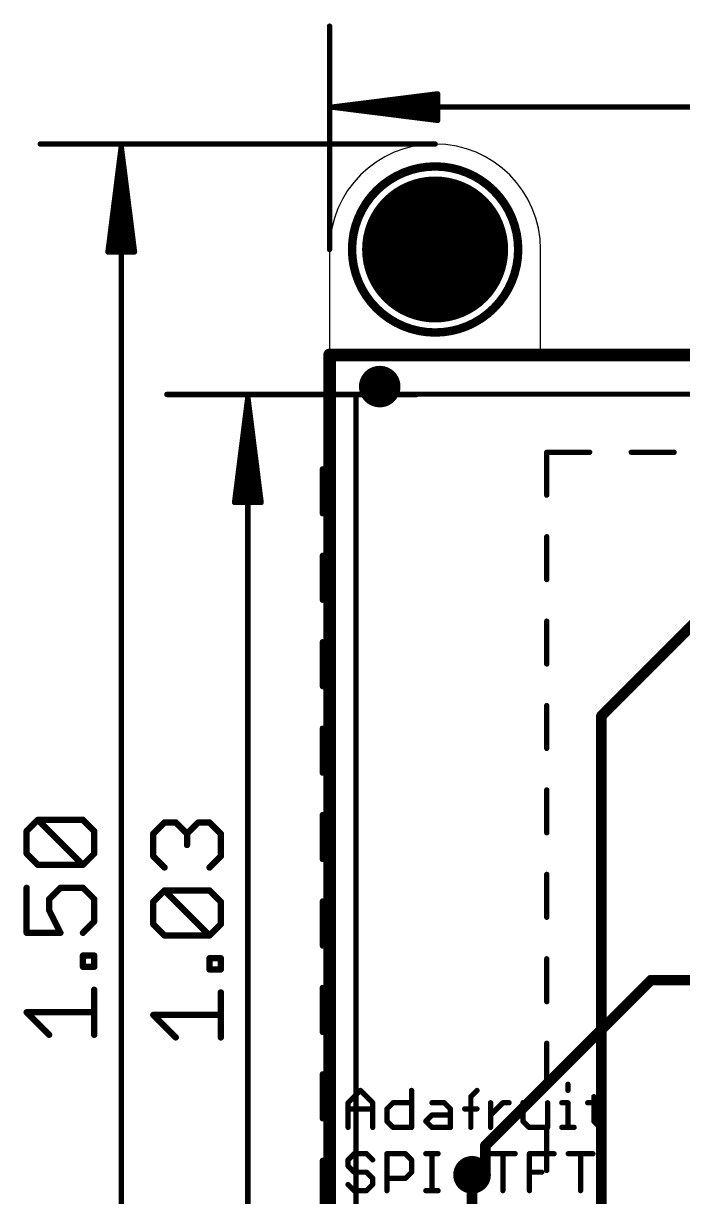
# Model space of a CAD drawing. Extents: x -7.4 to 35.7, y -10.5 to 36.3.
# Drawn here: x -7.37 to 8.5, y 7.67 to 35.92 of the extents above; entities that cross this region are included whole.
import ezdxf

# ---------------------------------------------------------------- set-up
doc = ezdxf.new("R2010")
doc.units = 0
for name, color, linetype in [('1', 12, 'CONTINUOUS'), ('16', 5, 'CONTINUOUS'), ('17', 110, 'CONTINUOUS'), ('18', 110, 'CONTINUOUS'), ('20', 53, 'CONTINUOUS'), ('21', 40, 'CONTINUOUS'), ('22', 6, 'CONTINUOUS'), ('23', 53, 'CONTINUOUS'), ('47', 253, 'CONTINUOUS'), ('51', 253, 'CONTINUOUS')]:
    doc.layers.add(name, color=color, linetype=linetype)

# ---------------------------------------------------------------- blocks, each defined once
blk = doc.blocks.new('PIE')
at = {"const_width": 0.5}
blk.add_lwpolyline([(0, -0.25, 1), (0, 0.25, 1), (0, -0.25)], format="xyb", dxfattribs=at)
blk = doc.blocks.new('ROUNDP')
at = {"const_width": 0.5}
blk.add_lwpolyline([(0, -0.25, 1), (0, 0.25, 1), (0, -0.25)], format="xyb", dxfattribs=at)
blk = doc.blocks.new('ROUNDV')
at = {"const_width": 0.5}
blk.add_lwpolyline([(0, -0.25, 1), (0, 0.25, 1), (0, -0.25)], format="xyb", dxfattribs=at)

msp = doc.modelspace()

# ---------------------------------------------------------------- linework, layer by layer
at = {"layer": '1'}
for points, const_width in [([(0, 0), (0, 27.94)], 0.3048), ([(0, 27.94), (35.56, 27.94)], 0.3048), ([(6.5405, 19.2405), (9.7455, 22.4455)], 0.254), ([(6.5405, 5.1045), (6.5405, 19.2405)], 0.254), ([(3.429, 8.1915), (3.429, 2.8575)], 0.254)]:
    msp.add_lwpolyline(points, dxfattribs=dict(at, const_width=const_width))
for points, const_width in [([(0.0762, 27.94, 1), (-0.0762, 27.94)], 0.1524), ([(0, 28.0162, 1), (0, 27.8638)], 0.1524), ([(6.604, 19.2405, 1), (6.477, 19.2405)], 0.127), ([(6.4956, 19.2854, 1), (6.5854, 19.1956)], 0.127), ([(3.4925, 8.1915, 1), (3.3655, 8.1915)], 0.127)]:
    msp.add_lwpolyline(points, format="xyb", dxfattribs=dict(at, const_width=const_width))
at = {"layer": '16'}
for points, const_width in [([(0, 0), (0, 27.94)], 0.3048), ([(0, 27.94), (35.56, 27.94)], 0.3048), ([(7.7378, 12.8813), (3.7465, 8.89)], 0.254), ([(11.7308, 12.8813), (7.7378, 12.8813)], 0.254), ([(3.7465, 8.89), (3.7465, 8.1915)], 0.254), ([(3.7465, 8.1915), (3.429, 8.1915)], 0.254)]:
    msp.add_lwpolyline(points, dxfattribs=dict(at, const_width=const_width))
for points, const_width in [([(0.0762, 27.94, 1), (-0.0762, 27.94)], 0.1524), ([(0, 28.0162, 1), (0, 27.8638)], 0.1524), ([(7.7378, 12.9448, 1), (7.7378, 12.8178)], 0.127), ([(7.7827, 12.8364, 1), (7.6929, 12.9262)], 0.127), ([(3.81, 8.89, 1), (3.683, 8.89)], 0.127), ([(3.7016, 8.9349, 1), (3.7914, 8.8451)], 0.127), ([(3.429, 8.255, 1), (3.429, 8.128)], 0.127), ([(3.683, 8.1915, 1), (3.81, 8.1915)], 0.127), ([(3.7465, 8.128, 1), (3.7465, 8.255)], 0.127)]:
    msp.add_lwpolyline(points, format="xyb", dxfattribs=dict(at, const_width=const_width))
at = {"layer": '20'}
for p, q in [((0, 30.48), (0, -2.54)), ((5.08, 27.94), (5.08, 30.48)), ((30.48, 27.94), (5.08, 27.94))]:
    msp.add_line(p, q, dxfattribs=at)
for start, end in [(90, 180), (0, 90)]:
    msp.add_arc((2.54, 30.48), 2.54, start, end, dxfattribs=at)
at = {"layer": '21'}
for points, const_width in [([(2.54, 28.48, 1), (2.54, 32.48, 1), (2.54, 28.48)], 0.2032), ([(0.7635, 10.2467, 1), (0.7186, 10.2018)], 0.0635), ([(0.7635, 10.2018, 1), (0.7186, 10.2467)], 0.0635), ([(2.0049, 10.2243, 1), (1.9414, 10.2243)], 0.0635), ([(3.5701, 10.2018, 1), (3.5252, 10.2467)], 0.0635), ([(5.7699, 10.3726, 1), (5.7064, 10.3726)], 0.0635), ([(5.7064, 10.2243, 1), (5.7699, 10.2243)], 0.0635), ([(0.4763, 9.9277, 1), (0.4128, 9.9277)], 0.0635), ([(0.422, 9.9501, 1), (0.467, 9.9052)], 0.0635), ([(1.0694, 9.9277, 1), (1.0059, 9.9277)], 0.0635), ([(1.0152, 9.9052, 1), (1.0601, 9.9501)], 0.0635), ([(1.5283, 9.9594, 1), (1.5283, 9.8959)], 0.0635), ([(1.5508, 9.9052, 1), (1.5059, 9.9501)], 0.0635), ([(1.9732, 9.8959, 1), (1.9732, 9.9594)], 0.0635), ([(2.4638, 9.9594, 1), (2.4638, 9.8959)], 0.0635), ([(2.7829, 9.9501, 1), (2.738, 9.9052)], 0.0635), ([(2.7604, 9.8959, 1), (2.7604, 9.9594)], 0.0635), ([(3.4311, 10.076, 1), (3.3676, 10.076)], 0.0635), ([(3.3769, 10.0984, 1), (3.4218, 10.0535)], 0.0635), ([(3.9065, 9.9277, 1), (3.843, 9.9277)], 0.0635), ([(4.1713, 9.9594, 1), (4.1713, 9.8959)], 0.0635), ([(4.1938, 9.9052, 1), (4.1489, 9.9501)], 0.0635), ([(4.3196, 9.8959, 1), (4.3196, 9.9594)], 0.0635), ([(4.6861, 9.9277, 1), (4.6226, 9.9277)], 0.0635), ([(5.2793, 9.9277, 1), (5.2158, 9.9277)], 0.0635), ([(5.5899, 9.9594, 1), (5.5899, 9.8959)], 0.0635), ([(5.7699, 9.9277, 1), (5.7064, 9.9277)], 0.0635), ([(5.7381, 9.8959, 1), (5.7381, 9.9594)], 0.0635), ([(6.2135, 9.9594, 1), (6.2135, 9.8959)], 0.0635), ([(6.3936, 10.076, 1), (6.3301, 10.076)], 0.0635), ([(6.5101, 9.8959, 1), (6.5101, 9.9594)], 0.0635), ([(0.4445, 9.8111, 1), (0.4445, 9.7476)], 0.0635), ([(1.0377, 9.7476, 1), (1.0377, 9.8111)], 0.0635), ([(1.4118, 9.7794, 1), (1.3483, 9.7794)], 0.0635), ([(1.3576, 9.8018, 1), (1.4025, 9.7569)], 0.0635), ([(2.4638, 9.6628, 1), (2.4638, 9.5993)], 0.0635), ([(2.4863, 9.6086, 1), (2.4414, 9.6535)], 0.0635), ([(2.9405, 9.7794, 1), (2.877, 9.7794)], 0.0635), ([(2.8863, 9.7569, 1), (2.9312, 9.8018)], 0.0635), ([(2.9087, 9.5993, 1), (2.9087, 9.6628)], 0.0635), ([(3.2511, 9.8111, 1), (3.2511, 9.7476)], 0.0635), ([(3.5476, 9.7476, 1), (3.5476, 9.8111)], 0.0635), ([(3.8523, 9.6535, 1), (3.8972, 9.6086)], 0.0635), ([(0.4128, 9.3345, 1), (0.4763, 9.3345)], 0.0635), ([(1.0059, 9.3345, 1), (1.0694, 9.3345)], 0.0635), ([(1.4025, 9.5052, 1), (1.3576, 9.4603)], 0.0635), ([(1.3483, 9.4828, 1), (1.4118, 9.4828)], 0.0635), ([(1.5283, 9.3663, 1), (1.5283, 9.3027)], 0.0635), ([(1.5059, 9.312, 1), (1.5508, 9.357)], 0.0635), ([(1.9414, 9.3345, 1), (2.0049, 9.3345)], 0.0635), ([(1.9732, 9.3027, 1), (1.9732, 9.3663)], 0.0635), ([(2.338, 9.5052, 1), (2.2931, 9.4603)], 0.0635), ([(2.2931, 9.5052, 1), (2.338, 9.4603)], 0.0635), ([(2.4638, 9.3663, 1), (2.4638, 9.3027)], 0.0635), ([(2.4414, 9.312, 1), (2.4863, 9.357)], 0.0635), ([(2.877, 9.3345, 1), (2.9405, 9.3345)], 0.0635), ([(2.9087, 9.3027, 1), (2.9087, 9.3663)], 0.0635), ([(3.3676, 9.3345, 1), (3.4311, 9.3345)], 0.0635), ([(3.843, 9.3345, 1), (3.9065, 9.3345)], 0.0635), ([(4.6768, 9.5052, 1), (4.6319, 9.4603)], 0.0635), ([(4.6226, 9.4828, 1), (4.6861, 9.4828)], 0.0635), ([(4.8026, 9.3663, 1), (4.8026, 9.3027)], 0.0635), ([(4.7802, 9.312, 1), (4.8251, 9.357)], 0.0635), ([(5.2158, 9.3345, 1), (5.2793, 9.3345)], 0.0635), ([(5.2475, 9.3027, 1), (5.2475, 9.3663)], 0.0635), ([(5.5899, 9.3663, 1), (5.5899, 9.3027)], 0.0635), ([(5.7064, 9.3345, 1), (5.7699, 9.3345)], 0.0635), ([(5.8864, 9.3027, 1), (5.8864, 9.3663)], 0.0635), ([(6.3843, 9.5052, 1), (6.3394, 9.4603)], 0.0635), ([(6.3301, 9.4828, 1), (6.3936, 9.4828)], 0.0635), ([(6.4877, 9.312, 1), (6.5326, 9.357)], 0.0635), ([(0.5928, 8.732, 1), (0.5928, 8.6685)], 0.0635), ([(0.6152, 8.6778, 1), (0.5703, 8.7227)], 0.0635), ([(0.9118, 8.7227, 1), (0.8669, 8.6778)], 0.0635), ([(0.8894, 8.6685, 1), (0.8894, 8.732)], 0.0635), ([(1.38, 8.732, 1), (1.38, 8.6685)], 0.0635), ([(1.4118, 8.7003, 1), (1.3483, 8.7003)], 0.0635), ([(1.8473, 8.7227, 1), (1.8024, 8.6778)], 0.0635), ([(1.8249, 8.6685, 1), (1.8249, 8.732)], 0.0635), ([(2.3155, 8.732, 1), (2.3155, 8.6685)], 0.0635), ([(2.4956, 8.7003, 1), (2.4321, 8.7003)], 0.0635), ([(2.6121, 8.6685, 1), (2.6121, 8.732)], 0.0635), ([(3.8747, 8.732, 1), (3.8747, 8.6685)], 0.0635), ([(4.2031, 8.7003, 1), (4.1396, 8.7003)], 0.0635), ([(4.4679, 8.6685, 1), (4.4679, 8.732)], 0.0635), ([(4.842, 8.7003, 1), (4.7785, 8.7003)], 0.0635), ([(4.8103, 8.732, 1), (4.8103, 8.6685)], 0.0635), ([(5.4034, 8.6685, 1), (5.4034, 8.732)], 0.0635), ([(5.7458, 8.732, 1), (5.7458, 8.6685)], 0.0635), ([(6.0741, 8.7003, 1), (6.0106, 8.7003)], 0.0635), ([(6.3389, 8.6685, 1), (6.3389, 8.732)], 0.0635), ([(0.4763, 8.552, 1), (0.4128, 8.552)], 0.0635), ([(0.422, 8.5744, 1), (0.467, 8.5295)], 0.0635), ([(1.0152, 8.5295, 1), (1.0601, 8.5744)], 0.0635), ([(2.0049, 8.552, 1), (1.9414, 8.552)], 0.0635), ([(1.9507, 8.5295, 1), (1.9956, 8.5744)], 0.0635), ([(0.467, 8.4261, 1), (0.422, 8.3812)], 0.0635), ([(0.4128, 8.4037, 1), (0.4763, 8.4037)], 0.0635), ([(0.5928, 8.2871, 1), (0.5928, 8.2236)], 0.0635), ([(0.5703, 8.2329, 1), (0.6152, 8.2778)], 0.0635), ([(0.9118, 8.2778, 1), (0.8669, 8.2329)], 0.0635), ([(0.8894, 8.2236, 1), (0.8894, 8.2871)], 0.0635), ([(1.9414, 8.2554, 1), (2.0049, 8.2554)], 0.0635), ([(1.9956, 8.2329, 1), (1.9507, 8.2778)], 0.0635), ([(4.8103, 8.2871, 1), (4.8103, 8.2236)], 0.0635), ([(5.1068, 8.2236, 1), (5.1068, 8.2871)], 0.0635), ([(0.467, 7.9812, 1), (0.422, 7.9363)], 0.0635), ([(1.0694, 8.1071, 1), (1.0059, 8.1071)], 0.0635), ([(1.0059, 7.9588, 1), (1.0694, 7.9588)], 0.0635), ([(1.0152, 8.0846, 1), (1.0601, 8.1295)], 0.0635), ([(1.0601, 7.9363, 1), (1.0152, 7.9812)], 0.0635), ([(1.38, 8.1388, 1), (1.38, 8.0753)], 0.0635), ([(1.8024, 8.1295, 1), (1.8473, 8.0846)], 0.0635), ([(1.8249, 8.0753, 1), (1.8249, 8.1388)], 0.0635), ([(0.5928, 7.8422, 1), (0.5928, 7.7788)], 0.0635), ([(0.5703, 7.788, 1), (0.6152, 7.833)], 0.0635), ([(0.8669, 7.833, 1), (0.9118, 7.788)], 0.0635), ([(0.8894, 7.7788, 1), (0.8894, 7.8422)], 0.0635), ([(1.3483, 7.8105, 1), (1.4118, 7.8105)], 0.0635), ([(2.3155, 7.8422, 1), (2.3155, 7.7788)], 0.0635), ([(2.4321, 7.8105, 1), (2.4956, 7.8105)], 0.0635), ([(2.6121, 7.7788, 1), (2.6121, 7.8422)], 0.0635), ([(4.1396, 7.8105, 1), (4.2031, 7.8105)], 0.0635), ([(4.7785, 7.8105, 1), (4.842, 7.8105)], 0.0635), ([(6.0106, 7.8105, 1), (6.0741, 7.8105)], 0.0635)]:
    msp.add_lwpolyline(points, format="xyb", dxfattribs=dict(at, const_width=const_width))
at = {"layer": '21', "const_width": 0.127}
for points in [[(0.4445, 9.9277), (0.7411, 10.2243)], [(0.7411, 10.2243), (1.0377, 9.9277)], [(1.9732, 10.2243), (1.9732, 9.3345)], [(3.3993, 10.076), (3.5476, 10.2243)], [(5.7381, 10.3726), (5.7381, 10.2243)], [(0.4445, 9.3345), (0.4445, 9.9277)], [(1.0377, 9.9277), (1.0377, 9.3345)], [(1.38, 9.7794), (1.5283, 9.9277)], [(1.5283, 9.9277), (1.9732, 9.9277)], [(2.4638, 9.9277), (2.7604, 9.9277)], [(2.7604, 9.9277), (2.9087, 9.7794)], [(3.3993, 9.3345), (3.3993, 10.076)], [(3.8747, 9.3345), (3.8747, 9.9277)], [(3.8747, 9.6311), (4.1713, 9.9277)], [(4.1713, 9.9277), (4.3196, 9.9277)], [(4.6543, 9.9277), (4.6543, 9.4828)], [(5.2475, 9.3345), (5.2475, 9.9277)], [(5.5899, 9.9277), (5.7381, 9.9277)], [(5.7381, 9.9277), (5.7381, 9.3345)], [(6.2135, 9.9277), (6.5101, 9.9277)], [(6.3618, 10.076), (6.3618, 9.4828)], [(0.4445, 9.7794), (1.0377, 9.7794)], [(1.38, 9.4828), (1.38, 9.7794)], [(2.3155, 9.4828), (2.4638, 9.6311)], [(2.4638, 9.6311), (2.9087, 9.6311)], [(2.9087, 9.7794), (2.9087, 9.3345)], [(3.2511, 9.7794), (3.5476, 9.7794)], [(1.5283, 9.3345), (1.38, 9.4828)], [(1.9732, 9.3345), (1.5283, 9.3345)], [(2.4638, 9.3345), (2.3155, 9.4828)], [(2.9087, 9.3345), (2.4638, 9.3345)], [(4.6543, 9.4828), (4.8026, 9.3345)], [(4.8026, 9.3345), (5.2475, 9.3345)], [(5.5899, 9.3345), (5.8864, 9.3345)], [(6.3618, 9.4828), (6.5101, 9.3345)], [(0.5928, 8.7003), (0.4445, 8.552)], [(0.8894, 8.7003), (0.5928, 8.7003)], [(1.0377, 8.552), (0.8894, 8.7003)], [(1.38, 7.8105), (1.38, 8.7003)], [(1.38, 8.7003), (1.8249, 8.7003)], [(1.8249, 8.7003), (1.9732, 8.552)], [(2.3155, 8.7003), (2.6121, 8.7003)], [(2.4638, 7.8105), (2.4638, 8.7003)], [(3.8747, 8.7003), (4.4679, 8.7003)], [(4.1713, 7.8105), (4.1713, 8.7003)], [(4.8103, 7.8105), (4.8103, 8.7003)], [(4.8103, 8.7003), (5.4034, 8.7003)], [(5.7458, 8.7003), (6.3389, 8.7003)], [(6.0424, 7.8105), (6.0424, 8.7003)], [(0.4445, 8.552), (0.4445, 8.4037)], [(1.9732, 8.552), (1.9732, 8.2554)], [(0.4445, 8.4037), (0.5928, 8.2554)], [(0.5928, 8.2554), (0.8894, 8.2554)], [(0.8894, 8.2554), (1.0377, 8.1071)], [(1.9732, 8.2554), (1.8249, 8.1071)], [(4.8103, 8.2554), (5.1068, 8.2554)], [(0.5928, 7.8105), (0.4445, 7.9588)], [(1.0377, 7.9588), (0.8894, 7.8105)], [(1.0377, 8.1071), (1.0377, 7.9588)], [(1.8249, 8.1071), (1.38, 8.1071)], [(0.8894, 7.8105), (0.5928, 7.8105)], [(2.3155, 7.8105), (2.6121, 7.8105)]]:
    msp.add_lwpolyline(points, dxfattribs=at)
at = {"layer": '22', "const_width": 0.127}
for points in [[(29.877, 26.9955), (0.637, 26.9955)], [(0.637, 26.9955), (0.637, 0.7955)], [(6.2603, 25.5955), (5.227, 25.5955)], [(5.227, 25.5955), (5.227, 24.5622)], [(8.2937, 25.5955), (7.2603, 25.5955)], [(5.227, 23.5622), (5.227, 22.5288)], [(5.227, 21.5288), (5.227, 20.4955)], [(5.227, 19.4955), (5.227, 18.4622)], [(5.227, 17.4622), (5.227, 16.4288)], [(5.227, 15.4288), (5.227, 14.3955)], [(5.227, 13.3955), (5.227, 12.3622)], [(5.227, 11.3622), (5.227, 10.3288)], [(5.227, 9.3288), (5.227, 8.2955)]]:
    msp.add_lwpolyline(points, dxfattribs=at)
at = {"layer": '22', "const_width": 0.0635}
for points in [[(0.637, 27.0272, 1), (0.637, 26.9638)], [(0.6687, 26.9955, 1), (0.6053, 26.9955)], [(5.227, 25.6273, 1), (5.227, 25.5638)], [(5.2588, 25.5955, 1), (5.1953, 25.5955)], [(6.2603, 25.5638, 1), (6.2603, 25.6273)], [(7.2603, 25.6273, 1), (7.2603, 25.5638)], [(8.2937, 25.5638, 1), (8.2937, 25.6273)], [(5.1953, 24.5622, 1), (5.2588, 24.5622)], [(5.2588, 23.5622, 1), (5.1953, 23.5622)], [(5.1953, 22.5288, 1), (5.2588, 22.5288)], [(5.2588, 21.5288, 1), (5.1953, 21.5288)], [(5.1953, 20.4955, 1), (5.2588, 20.4955)], [(5.2588, 19.4955, 1), (5.1953, 19.4955)], [(5.1953, 18.4622, 1), (5.2588, 18.4622)], [(5.2588, 17.4622, 1), (5.1953, 17.4622)], [(5.1953, 16.4288, 1), (5.2588, 16.4288)], [(5.2588, 15.4288, 1), (5.1953, 15.4288)], [(5.1953, 14.3955, 1), (5.2588, 14.3955)], [(5.2588, 13.3955, 1), (5.1953, 13.3955)], [(5.1953, 12.3622, 1), (5.2588, 12.3622)], [(5.2588, 11.3622, 1), (5.1953, 11.3622)], [(5.1953, 10.3288, 1), (5.2588, 10.3288)], [(5.2588, 9.3288, 1), (5.1953, 9.3288)], [(5.1953, 8.2955, 1), (5.2588, 8.2955)]]:
    msp.add_lwpolyline(points, format="xyb", dxfattribs=at)
at = {"layer": '23'}
for p in [(2.54, 30.48), (0.127, 27.4955), (1.2065, 27.178)]:
    msp.add_point(p, dxfattribs=at)
at = {"layer": '47'}
for points, const_width in [([(0, 30.48), (0, 35.859)], 0.13), ([(0.065, 33.909), (2.6, 34.2282)], 0.13), ([(0.065, 33.909), (2.6, 34.169)], 0.13), ([(2.6, 34.2282), (2.6, 33.5898)], 0.13), ([(0.065, 33.909), (2.6, 34.039)], 0.13), ([(0.065, 33.909), (35.495, 33.909)], 0.13), ([(2.6, 33.5898), (0.065, 33.909)], 0.13), ([(2.6, 33.779), (0.065, 33.909)], 0.13), ([(2.6, 33.649), (0.065, 33.909)], 0.13), ([(2.54, 33.02), (-6.9665, 33.02)], 0.13), ([(-5.0165, 32.955), (-5.3357, 30.42)], 0.13), ([(-5.0165, 32.955), (-5.2765, 30.42)], 0.13), ([(-5.0165, 32.955), (-5.1465, 30.42)], 0.13), ([(-5.0165, 32.955), (-5.0165, -5.015)], 0.13), ([(-4.6973, 30.42), (-5.0165, 32.955)], 0.13), ([(-4.8865, 30.42), (-5.0165, 32.955)], 0.13), ([(-4.7565, 30.42), (-5.0165, 32.955)], 0.13), ([(-5.3357, 30.42), (-4.6973, 30.42)], 0.13), ([(2.0955, 26.9875), (-3.9185, 26.9875)], 0.13), ([(-1.9685, 26.9225), (-2.2877, 24.3875)], 0.13), ([(-1.9685, 26.9225), (-2.2285, 24.3875)], 0.13), ([(-1.9685, 26.9225), (-2.0985, 24.3875)], 0.13), ([(-1.9685, 26.9225), (-1.9685, 0.8905)], 0.13), ([(-1.6493, 24.3875), (-1.9685, 26.9225)], 0.13), ([(-1.8385, 24.3875), (-1.9685, 26.9225)], 0.13), ([(-1.7085, 24.3875), (-1.9685, 26.9225)], 0.13), ([(-2.2877, 24.3875), (-1.6493, 24.3875)], 0.13), ([(-7.2942, 16.4712), (-7.023, 16.7424)], 0.1524), ([(-7.023, 16.7424), (-5.9384, 16.7424)], 0.1524), ([(-5.9384, 15.6577), (-7.023, 16.7424)], 0.1524), ([(-5.9384, 16.7424), (-5.6672, 16.4712)], 0.1524), ([(-4.2462, 16.4077), (-3.975, 16.6789)], 0.1524), ([(-3.975, 16.6789), (-3.7039, 16.6789)], 0.1524), ([(-3.7039, 16.6789), (-3.4327, 16.4077)], 0.1524), ([(-3.4327, 16.4077), (-3.1615, 16.6789)], 0.1524), ([(-3.1615, 16.6789), (-2.8904, 16.6789)], 0.1524), ([(-2.8904, 16.6789), (-2.6192, 16.4077)], 0.1524), ([(-7.2942, 15.9289), (-7.2942, 16.4712)], 0.1524), ([(-5.6672, 16.4712), (-5.6672, 15.9289)], 0.1524), ([(-4.2462, 15.8654), (-4.2462, 16.4077)], 0.1524), ([(-3.4327, 16.4077), (-3.4327, 16.1365)], 0.1524), ([(-2.6192, 16.4077), (-2.6192, 15.8654)], 0.1524), ([(-7.023, 15.6577), (-7.2942, 15.9289)], 0.1524), ([(-5.6672, 15.9289), (-5.9384, 15.6577)], 0.1524), ([(-3.975, 15.5942), (-4.2462, 15.8654)], 0.1524), ([(-2.6192, 15.8654), (-2.8904, 15.5942)], 0.1524), ([(-5.9384, 15.6577), (-7.023, 15.6577)], 0.1524), ([(-7.2942, 15.1052), (-7.2942, 14.0205)], 0.1524), ([(-6.7519, 14.834), (-6.4807, 15.1052)], 0.1524), ([(-6.4807, 15.1052), (-5.9384, 15.1052)], 0.1524), ([(-5.9384, 15.1052), (-5.6672, 14.834)], 0.1524), ([(-4.2462, 14.7705), (-3.975, 15.0417)], 0.1524), ([(-3.975, 15.0417), (-2.8904, 15.0417)], 0.1524), ([(-2.8904, 13.957), (-3.975, 15.0417)], 0.1524), ([(-2.8904, 15.0417), (-2.6192, 14.7705)], 0.1524), ([(-6.7519, 14.5629), (-6.7519, 14.834)], 0.1524), ([(-5.6672, 14.834), (-5.6672, 14.2917)], 0.1524), ([(-4.2462, 14.2282), (-4.2462, 14.7705)], 0.1524), ([(-2.6192, 14.7705), (-2.6192, 14.2282)], 0.1524), ([(-6.4807, 14.0205), (-6.7519, 14.5629)], 0.1524), ([(-5.6672, 14.2917), (-5.9384, 14.0205)], 0.1524), ([(-3.975, 13.957), (-4.2462, 14.2282)], 0.1524), ([(-2.6192, 14.2282), (-2.8904, 13.957)], 0.1524), ([(-7.2942, 14.0205), (-6.4807, 14.0205)], 0.1524), ([(-2.8904, 13.957), (-3.975, 13.957)], 0.1524), ([(-5.9384, 13.202), (-5.9384, 13.4731)], 0.1524), ([(-5.9384, 13.4731), (-5.6672, 13.4731)], 0.1524), ([(-5.6672, 13.4731), (-5.6672, 13.202)], 0.1524), ([(-2.8904, 13.1385), (-2.8904, 13.4096)], 0.1524), ([(-2.8904, 13.4096), (-2.6192, 13.4096)], 0.1524), ([(-2.6192, 13.4096), (-2.6192, 13.1385)], 0.1524), ([(-5.6672, 13.202), (-5.9384, 13.202)], 0.1524), ([(-2.6192, 13.1385), (-2.8904, 13.1385)], 0.1524), ([(-5.6672, 11.5648), (-5.6672, 12.6495)], 0.1524), ([(-2.6192, 11.5013), (-2.6192, 12.586)], 0.1524), ([(-6.7519, 11.5648), (-7.2942, 12.1071)], 0.1524), ([(-7.2942, 12.1071), (-5.6672, 12.1071)], 0.1524), ([(-3.7039, 11.5013), (-4.2462, 12.0436)], 0.1524), ([(-4.2462, 12.0436), (-2.6192, 12.0436)], 0.1524)]:
    msp.add_lwpolyline(points, dxfattribs=dict(at, const_width=const_width))
for points, const_width in [([(0.0325, 35.859, 1), (-0.0325, 35.859)], 0.065), ([(2.6325, 34.2282, 1), (2.5675, 34.2282)], 0.065), ([(2.6041, 34.196, 1), (2.5959, 34.2605)], 0.065), ([(2.6033, 34.1367, 1), (2.5967, 34.2013)], 0.065), ([(0.065, 33.9415, 1), (0.065, 33.8765)], 0.065), ([(0.0691, 33.9412, 1), (0.0609, 33.8768)], 0.065), ([(0.0633, 33.9415, 1), (0.0667, 33.8765)], 0.065), ([(0.0667, 33.9415, 1), (0.0633, 33.8765)], 0.065), ([(0.0683, 33.9413, 1), (0.0617, 33.8767)], 0.065), ([(0.0617, 33.9413, 1), (0.0683, 33.8767)], 0.065), ([(0.0609, 33.9412, 1), (0.0691, 33.8768)], 0.065), ([(2.6017, 34.0065, 1), (2.5983, 34.0715)], 0.065), ([(2.5959, 33.5575, 1), (2.6041, 33.622)], 0.065), ([(2.5967, 33.6167, 1), (2.6033, 33.6813)], 0.065), ([(2.5983, 33.7465, 1), (2.6017, 33.8115)], 0.065), ([(2.5675, 33.5898, 1), (2.6325, 33.5898)], 0.065), ([(-6.9665, 33.0525, 1), (-6.9665, 32.9875)], 0.065), ([(2.54, 32.9875, 1), (2.54, 33.0525)], 0.065), ([(-4.984, 32.955, 1), (-5.049, 32.955)], 0.065), ([(-4.9843, 32.9591, 1), (-5.0487, 32.9509)], 0.065), ([(-4.984, 32.9533, 1), (-5.049, 32.9567)], 0.065), ([(-4.984, 32.9567, 1), (-5.049, 32.9533)], 0.065), ([(-4.9842, 32.9583, 1), (-5.0488, 32.9517)], 0.065), ([(-4.9842, 32.9517, 1), (-5.0488, 32.9583)], 0.065), ([(-4.9843, 32.9509, 1), (-5.0487, 32.9591)], 0.065), ([(-5.368, 30.4241, 1), (-5.3035, 30.4159)], 0.065), ([(-5.3357, 30.4525, 1), (-5.3357, 30.3875)], 0.065), ([(-5.3088, 30.4233, 1), (-5.2442, 30.4167)], 0.065), ([(-5.179, 30.4217, 1), (-5.114, 30.4183)], 0.065), ([(-4.919, 30.4183, 1), (-4.854, 30.4217)], 0.065), ([(-4.7888, 30.4167, 1), (-4.7242, 30.4233)], 0.065), ([(-4.7295, 30.4159, 1), (-4.665, 30.4241)], 0.065), ([(-4.6973, 30.3875, 1), (-4.6973, 30.4525)], 0.065), ([(-0.0325, 30.48, 1), (0.0325, 30.48)], 0.065), ([(-3.9185, 27.02, 1), (-3.9185, 26.955)], 0.065), ([(-1.936, 26.9225, 1), (-2.001, 26.9225)], 0.065), ([(-1.9363, 26.9266, 1), (-2.0007, 26.9184)], 0.065), ([(-1.936, 26.9208, 1), (-2.001, 26.9242)], 0.065), ([(-1.936, 26.9242, 1), (-2.001, 26.9208)], 0.065), ([(-1.9362, 26.9258, 1), (-2.0008, 26.9192)], 0.065), ([(-1.9362, 26.9192, 1), (-2.0008, 26.9258)], 0.065), ([(-1.9363, 26.9184, 1), (-2.0007, 26.9266)], 0.065), ([(2.0955, 26.955, 1), (2.0955, 27.02)], 0.065), ([(-2.32, 24.3916, 1), (-2.2555, 24.3834)], 0.065), ([(-2.2877, 24.42, 1), (-2.2877, 24.355)], 0.065), ([(-2.2608, 24.3908, 1), (-2.1962, 24.3842)], 0.065), ([(-2.131, 24.3892, 1), (-2.066, 24.3858)], 0.065), ([(-1.871, 24.3858, 1), (-1.806, 24.3892)], 0.065), ([(-1.7408, 24.3842, 1), (-1.6762, 24.3908)], 0.065), ([(-1.6815, 24.3834, 1), (-1.617, 24.3916)], 0.065), ([(-1.6493, 24.355, 1), (-1.6493, 24.42)], 0.065), ([(-6.9961, 16.7693, 1), (-7.05, 16.7154)], 0.0762), ([(-7.023, 16.7805, 1), (-7.023, 16.7043)], 0.0762), ([(-6.9961, 16.7154, 1), (-7.05, 16.7693)], 0.0762), ([(-5.9114, 16.7693, 1), (-5.9653, 16.7154)], 0.0762), ([(-5.9384, 16.7043, 1), (-5.9384, 16.7805)], 0.0762), ([(-3.975, 16.717, 1), (-3.975, 16.6408)], 0.0762), ([(-3.9481, 16.6519, 1), (-4.002, 16.7058)], 0.0762), ([(-3.6769, 16.7058, 1), (-3.7308, 16.6519)], 0.0762), ([(-3.7039, 16.6408, 1), (-3.7039, 16.717)], 0.0762), ([(-3.1615, 16.717, 1), (-3.1615, 16.6408)], 0.0762), ([(-3.1346, 16.6519, 1), (-3.1885, 16.7058)], 0.0762), ([(-2.8634, 16.7058, 1), (-2.9173, 16.6519)], 0.0762), ([(-2.8904, 16.6408, 1), (-2.8904, 16.717)], 0.0762), ([(-7.2561, 16.4712, 1), (-7.3323, 16.4712)], 0.0762), ([(-7.3211, 16.4981, 1), (-7.2672, 16.4443)], 0.0762), ([(-5.6291, 16.4712, 1), (-5.7053, 16.4712)], 0.0762), ([(-5.6941, 16.4443, 1), (-5.6403, 16.4981)], 0.0762), ([(-4.2081, 16.4077, 1), (-4.2843, 16.4077)], 0.0762), ([(-4.2731, 16.4346, 1), (-4.2192, 16.3808)], 0.0762), ([(-3.3946, 16.4077, 1), (-3.4708, 16.4077)], 0.0762), ([(-3.4596, 16.4346, 1), (-3.4058, 16.3808)], 0.0762), ([(-3.4596, 16.3808, 1), (-3.4058, 16.4346)], 0.0762), ([(-2.5811, 16.4077, 1), (-2.6573, 16.4077)], 0.0762), ([(-2.6461, 16.3808, 1), (-2.5923, 16.4346)], 0.0762), ([(-3.4708, 16.1365, 1), (-3.3946, 16.1365)], 0.0762), ([(-7.2672, 15.9558, 1), (-7.3211, 15.9019)], 0.0762), ([(-7.3323, 15.9289, 1), (-7.2561, 15.9289)], 0.0762), ([(-5.7053, 15.9289, 1), (-5.6291, 15.9289)], 0.0762), ([(-5.6403, 15.9019, 1), (-5.6941, 15.9558)], 0.0762), ([(-4.2192, 15.8923, 1), (-4.2731, 15.8384)], 0.0762), ([(-4.2843, 15.8654, 1), (-4.2081, 15.8654)], 0.0762), ([(-2.6573, 15.8654, 1), (-2.5811, 15.8654)], 0.0762), ([(-2.5923, 15.8384, 1), (-2.6461, 15.8923)], 0.0762), ([(-7.023, 15.6958, 1), (-7.023, 15.6196)], 0.0762), ([(-7.05, 15.6308, 1), (-6.9961, 15.6846)], 0.0762), ([(-5.9653, 15.6846, 1), (-5.9114, 15.6308)], 0.0762), ([(-5.9653, 15.6308, 1), (-5.9114, 15.6846)], 0.0762), ([(-5.9384, 15.6196, 1), (-5.9384, 15.6958)], 0.0762), ([(-4.002, 15.5673, 1), (-3.9481, 15.6211)], 0.0762), ([(-2.9173, 15.6211, 1), (-2.8634, 15.5673)], 0.0762), ([(-7.2561, 15.1052, 1), (-7.3323, 15.1052)], 0.0762), ([(-6.4807, 15.1433, 1), (-6.4807, 15.0671)], 0.0762), ([(-6.4538, 15.0783, 1), (-6.5076, 15.1321)], 0.0762), ([(-5.9114, 15.1321, 1), (-5.9653, 15.0783)], 0.0762), ([(-5.9384, 15.0671, 1), (-5.9384, 15.1433)], 0.0762), ([(-3.975, 15.0798, 1), (-3.975, 15.0036)], 0.0762), ([(-3.9481, 15.0686, 1), (-4.002, 15.0148)], 0.0762), ([(-3.9481, 15.0148, 1), (-4.002, 15.0686)], 0.0762), ([(-2.8634, 15.0686, 1), (-2.9173, 15.0148)], 0.0762), ([(-2.8904, 15.0036, 1), (-2.8904, 15.0798)], 0.0762), ([(-6.7138, 14.834, 1), (-6.79, 14.834)], 0.0762), ([(-6.7788, 14.861, 1), (-6.7249, 14.8071)], 0.0762), ([(-5.6291, 14.834, 1), (-5.7053, 14.834)], 0.0762), ([(-5.6941, 14.8071, 1), (-5.6403, 14.861)], 0.0762), ([(-4.2081, 14.7705, 1), (-4.2843, 14.7705)], 0.0762), ([(-4.2731, 14.7975, 1), (-4.2192, 14.7436)], 0.0762), ([(-2.5811, 14.7705, 1), (-2.6573, 14.7705)], 0.0762), ([(-2.6461, 14.7436, 1), (-2.5923, 14.7975)], 0.0762), ([(-6.79, 14.5629, 1), (-6.7138, 14.5629)], 0.0762), ([(-6.7178, 14.5799, 1), (-6.7859, 14.5458)], 0.0762), ([(-5.7053, 14.2917, 1), (-5.6291, 14.2917)], 0.0762), ([(-5.6403, 14.2648, 1), (-5.6941, 14.3186)], 0.0762), ([(-4.2843, 14.2282, 1), (-4.2081, 14.2282)], 0.0762), ([(-4.2192, 14.2551, 1), (-4.2731, 14.2013)], 0.0762), ([(-2.6573, 14.2282, 1), (-2.5811, 14.2282)], 0.0762), ([(-2.5923, 14.2013, 1), (-2.6461, 14.2551)], 0.0762), ([(-7.2942, 14.0586, 1), (-7.2942, 13.9824)], 0.0762), ([(-7.3323, 14.0205, 1), (-7.2561, 14.0205)], 0.0762), ([(-6.5148, 14.0035, 1), (-6.4466, 14.0376)], 0.0762), ([(-6.4807, 13.9824, 1), (-6.4807, 14.0586)], 0.0762), ([(-5.9653, 14.0475, 1), (-5.9114, 13.9936)], 0.0762), ([(-3.975, 13.9951, 1), (-3.975, 13.9189)], 0.0762), ([(-4.002, 13.9301, 1), (-3.9481, 13.984)], 0.0762), ([(-2.9173, 13.984, 1), (-2.8634, 13.9301)], 0.0762), ([(-2.9173, 13.9301, 1), (-2.8634, 13.984)], 0.0762), ([(-2.8904, 13.9189, 1), (-2.8904, 13.9951)], 0.0762), ([(-5.9003, 13.4731, 1), (-5.9765, 13.4731)], 0.0762), ([(-5.9384, 13.5112, 1), (-5.9384, 13.435)], 0.0762), ([(-5.6291, 13.4731, 1), (-5.7053, 13.4731)], 0.0762), ([(-5.6672, 13.435, 1), (-5.6672, 13.5112)], 0.0762), ([(-2.8523, 13.4096, 1), (-2.9285, 13.4096)], 0.0762), ([(-2.8904, 13.4477, 1), (-2.8904, 13.3715)], 0.0762), ([(-2.5811, 13.4096, 1), (-2.6573, 13.4096)], 0.0762), ([(-2.6192, 13.3715, 1), (-2.6192, 13.4477)], 0.0762), ([(-5.9384, 13.2401, 1), (-5.9384, 13.1639)], 0.0762), ([(-5.9765, 13.202, 1), (-5.9003, 13.202)], 0.0762), ([(-5.7053, 13.202, 1), (-5.6291, 13.202)], 0.0762), ([(-5.6672, 13.1639, 1), (-5.6672, 13.2401)], 0.0762), ([(-2.8904, 13.1766, 1), (-2.8904, 13.1004)], 0.0762), ([(-2.9285, 13.1385, 1), (-2.8523, 13.1385)], 0.0762), ([(-2.6573, 13.1385, 1), (-2.5811, 13.1385)], 0.0762), ([(-2.6192, 13.1004, 1), (-2.6192, 13.1766)], 0.0762), ([(-5.6291, 12.6495, 1), (-5.7053, 12.6495)], 0.0762), ([(-2.5811, 12.586, 1), (-2.6573, 12.586)], 0.0762), ([(-7.2672, 12.1341, 1), (-7.3211, 12.0802)], 0.0762), ([(-7.2942, 12.1452, 1), (-7.2942, 12.069)], 0.0762), ([(-5.6672, 12.069, 1), (-5.6672, 12.1452)], 0.0762), ([(-4.2192, 12.0706, 1), (-4.2731, 12.0167)], 0.0762), ([(-4.2462, 12.0817, 1), (-4.2462, 12.0055)], 0.0762), ([(-2.6192, 12.0055, 1), (-2.6192, 12.0817)], 0.0762), ([(-6.7788, 11.5379, 1), (-6.7249, 11.5918)], 0.0762), ([(-5.7053, 11.5648, 1), (-5.6291, 11.5648)], 0.0762), ([(-3.7308, 11.4744, 1), (-3.6769, 11.5283)], 0.0762), ([(-2.6573, 11.5013, 1), (-2.5811, 11.5013)], 0.0762)]:
    msp.add_lwpolyline(points, format="xyb", dxfattribs=dict(at, const_width=const_width))
at = {"layer": '51', "const_width": 0.0635}
for points in [[(-0.1413, 25.1955, 1), (-0.2048, 25.1955)], [(-0.2048, 24.1137, 1), (-0.1413, 24.1137)], [(-0.1413, 23.1137, 1), (-0.2048, 23.1137)], [(-0.2048, 22.0319, 1), (-0.1413, 22.0319)], [(-0.1413, 21.0319, 1), (-0.2048, 21.0319)], [(-0.2048, 19.95, 1), (-0.1413, 19.95)], [(-0.1413, 18.95, 1), (-0.2048, 18.95)], [(-0.2048, 17.8682, 1), (-0.1413, 17.8682)], [(-0.1413, 16.8682, 1), (-0.2048, 16.8682)], [(-0.2048, 15.7864, 1), (-0.1413, 15.7864)], [(-0.1413, 14.7864, 1), (-0.2048, 14.7864)], [(-0.2048, 13.7046, 1), (-0.1413, 13.7046)], [(-0.1413, 12.7046, 1), (-0.2048, 12.7046)], [(-0.2048, 11.6228, 1), (-0.1413, 11.6228)], [(-0.1413, 10.6228, 1), (-0.2048, 10.6228)], [(-0.2048, 9.541, 1), (-0.1413, 9.541)], [(-0.1413, 8.541, 1), (-0.2048, 8.541)]]:
    msp.add_lwpolyline(points, format="xyb", dxfattribs=at)
at = {"layer": '51', "const_width": 0.127}
for points in [[(-0.173, 24.1137), (-0.173, 25.1955)], [(-0.173, 22.0319), (-0.173, 23.1137)], [(-0.173, 19.95), (-0.173, 21.0319)], [(-0.173, 17.8682), (-0.173, 18.95)], [(-0.173, 15.7864), (-0.173, 16.8682)], [(-0.173, 13.7046), (-0.173, 14.7864)], [(-0.173, 11.6228), (-0.173, 12.7046)], [(-0.173, 9.541), (-0.173, 10.6228)], [(-0.173, 7.4591), (-0.173, 8.541)]]:
    msp.add_lwpolyline(points, dxfattribs=at)

# ---------------------------------------------------------------- block references
at = {"layer": '1'}
msp.add_blockref('PIE', (1.2065, 27.178), dxfattribs=at)
at = {"layer": '17', "xscale": 3.516, "yscale": 3.516}
msp.add_blockref('ROUNDP', (2.54, 30.48), dxfattribs=at)
msp.add_blockref('ROUNDP', (2.54, 30.48), dxfattribs=at)
at = {"layer": '18', "xscale": 0.9064, "yscale": 0.9064}
msp.add_blockref('ROUNDV', (3.429, 8.1915), dxfattribs=at)
msp.add_blockref('ROUNDV', (3.429, 8.1915), dxfattribs=at)

doc.saveas('drawing.dxf')
